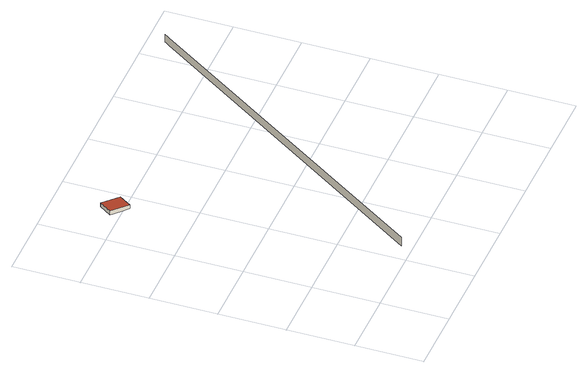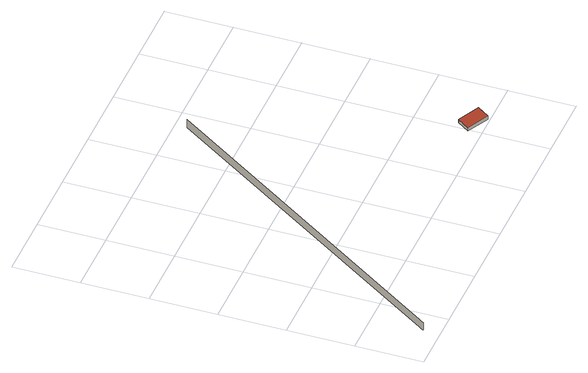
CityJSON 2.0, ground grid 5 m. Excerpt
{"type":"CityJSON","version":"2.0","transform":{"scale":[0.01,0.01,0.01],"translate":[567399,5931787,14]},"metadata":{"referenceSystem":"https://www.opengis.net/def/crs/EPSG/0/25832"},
"CityObjects":{
"building1":{"type":"Building","attributes":{"Grundfläche 2D":"37294.614935","Grundhöhe NN":"4.734"},"children":["building1-1"],"geometry":[{"type":"MultiSurface","lod":"3","boundaries":[[[0,1,2,3,4,5,6,7,8,9]]],"semantics":{"surfaces":[{"type":"WallSurface"}],"values":[0]}}]},
"building1-1":{"type":"BuildingInstallation","parents":["building1"],"geometry":[{"type":"MultiSurface","lod":"3","boundaries":[[[10,11,12,13]],[[14,11,10,15,16]],[[14,17,12,11]],[[18,19,13,12,17]],[[19,15,10,13]]],"semantics":{"surfaces":[{"type":"RoofSurface"},{"type":"WallSurface"}],"values":[0,1,1,1,1]}}]}
},
"vertices":[
[646,86,71],[2156,2342,76],[2166,2357,76],[2178,2376,77],[2180,2378,77],[2180,2378,141],[2178,2376,141],[2166,2357,141],[2156,2342,141],[646,86,141],
[27,1980,310],[168,1887,284],[231,1982,284],[91,2076,310],[168,1887,256],[27,1980,278],[105,1928,266],[231,1982,256],[183,2014,264],[91,2076,278]
]}
